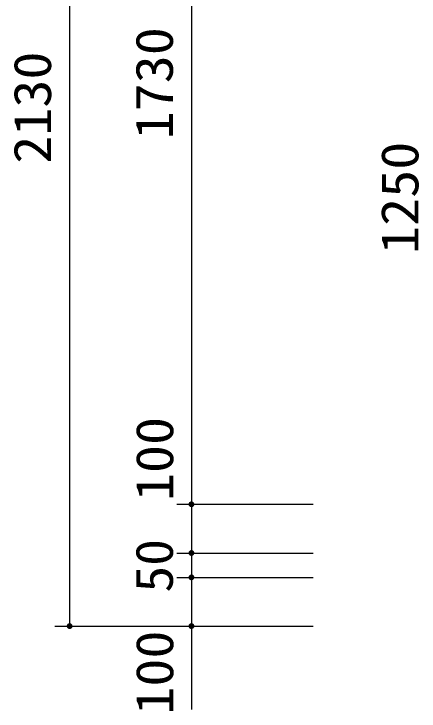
# Model space of a CAD drawing. Units: millimetres, scale not verified. Extents: x -8910 to 8910, y -6308 to 6308.
# Drawn here: x -601 to 230, y -3478 to -2047 of the extents above; entities that cross this region are included whole.
import ezdxf
from ezdxf.enums import TextEntityAlignment as Align

# ---------------------------------------------------------------- set-up
doc = ezdxf.new("R2010")
doc.units = ezdxf.units.MM
doc.header["$LTSCALE"] = 30
doc.layers.add('0-6_製作', color=5, linetype='Continuous', lineweight=25)
doc.styles.add('ＭＳ ゴシック', font='')
doc.styles.get('ＭＳ ゴシック').set_extended_font_data('MS Gothic')

msp = doc.modelspace()

# ---------------------------------------------------------------- linework, layer by layer
at = {"layer": '0-6_製作', "color": 2}
for p, q in [((-487.18, -1173.53), (-487.18, -3303.73)), ((-237.18, -1323.53), (-237.18, -3053.73)), ((-267.18, -3053.73), (12.37, -3053.73)), ((-237.18, -3053.73), (-237.18, -3153.73)), ((-267.18, -3153.73), (12.37, -3153.73)), ((-237.18, -3153.73), (-237.18, -3203.73)), ((-267.18, -3203.73), (12.37, -3203.73)), ((-237.18, -3203.73), (-237.18, -3303.73)), ((-517.18, -3303.73), (-237.18, -3303.73)), ((-267.18, -3303.73), (12.37, -3303.73)), ((-237.18, -3303.73), (-237.18, -3475.22))]:
    msp.add_line(p, q, dxfattribs=at)
at = {"layer": '0-6_製作'}
for points in [[(-243.17, -3053.36), (-237.18, -3053.73), (-243.18, -3053.73)], [(-243.18, -3053.73), (-237.18, -3053.73), (-243.14, -3054.49)], [(-243.08, -3052.61), (-237.18, -3053.73), (-243.17, -3053.36)], [(-243.14, -3054.49), (-237.18, -3053.73), (-243, -3055.23)], [(-243.08, -3052.61), (-237.18, -3047.73), (-237.18, -3053.73)], [(-242.89, -3051.88), (-237.18, -3047.73), (-243.08, -3052.61)], [(-243, -3055.23), (-237.18, -3053.73), (-242.76, -3055.94)], [(-242.61, -3051.18), (-237.18, -3047.73), (-242.89, -3051.88)], [(-242.76, -3055.94), (-237.18, -3053.73), (-242.44, -3056.62)], [(-242.25, -3050.52), (-237.18, -3047.73), (-242.61, -3051.18)], [(-242.44, -3056.62), (-237.18, -3053.73), (-242.04, -3057.26)], [(-241.81, -3049.91), (-237.18, -3047.73), (-242.25, -3050.52)], [(-242.04, -3057.26), (-237.18, -3053.73), (-241.56, -3057.84)], [(-241.29, -3049.36), (-237.18, -3047.73), (-241.81, -3049.91)], [(-241.56, -3057.84), (-237.18, -3053.73), (-241.01, -3058.36)], [(-240.71, -3048.88), (-237.18, -3047.73), (-241.29, -3049.36)], [(-241.01, -3058.36), (-237.18, -3053.73), (-240.4, -3058.8)], [(-240.08, -3048.48), (-237.18, -3047.73), (-240.71, -3048.88)], [(-240.4, -3058.8), (-237.18, -3053.73), (-239.74, -3059.16)], [(-239.39, -3048.15), (-237.18, -3047.73), (-240.08, -3048.48)], [(-239.74, -3059.16), (-237.18, -3053.73), (-239.04, -3059.44)], [(-238.68, -3047.92), (-237.18, -3047.73), (-239.39, -3048.15)], [(-239.04, -3059.44), (-237.18, -3053.73), (-238.31, -3059.63)], [(-237.94, -3047.78), (-237.18, -3047.73), (-238.68, -3047.92)], [(-238.31, -3059.63), (-237.18, -3053.73), (-237.18, -3059.73)], [(-238.31, -3059.63), (-237.18, -3059.73), (-237.56, -3059.72)], [(-237.18, -3047.73), (-231.18, -3053.73), (-237.18, -3053.73)], [(-237.18, -3047.73), (-231.23, -3052.98), (-231.18, -3053.73)], [(-237.18, -3047.73), (-231.37, -3052.24), (-231.23, -3052.98)], [(-237.18, -3047.73), (-231.61, -3051.52), (-231.37, -3052.24)], [(-237.18, -3047.73), (-231.93, -3050.84), (-231.61, -3051.52)], [(-237.18, -3047.73), (-232.33, -3050.21), (-231.93, -3050.84)], [(-237.18, -3047.73), (-232.81, -3049.63), (-232.33, -3050.21)], [(-237.18, -3047.73), (-233.36, -3049.11), (-232.81, -3049.63)], [(-237.18, -3047.73), (-233.97, -3048.67), (-233.36, -3049.11)], [(-237.18, -3047.73), (-234.63, -3048.3), (-233.97, -3048.67)], [(-237.18, -3047.73), (-235.33, -3048.03), (-234.63, -3048.3)], [(-237.18, -3047.73), (-236.06, -3047.84), (-235.33, -3048.03)], [(-237.18, -3047.73), (-236.81, -3047.75), (-236.06, -3047.84)], [(-237.18, -3053.73), (-236.43, -3059.69), (-237.18, -3059.73)], [(-237.18, -3053.73), (-235.69, -3059.54), (-236.43, -3059.69)], [(-237.18, -3053.73), (-234.98, -3059.31), (-235.69, -3059.54)], [(-237.18, -3053.73), (-234.29, -3058.99), (-234.98, -3059.31)], [(-237.18, -3053.73), (-233.66, -3058.59), (-234.29, -3058.99)], [(-237.18, -3053.73), (-233.08, -3058.11), (-233.66, -3058.59)], [(-237.18, -3053.73), (-232.56, -3057.56), (-233.08, -3058.11)], [(-237.18, -3053.73), (-232.12, -3056.95), (-232.56, -3057.56)], [(-237.18, -3053.73), (-231.76, -3056.29), (-232.12, -3056.95)], [(-237.18, -3053.73), (-231.48, -3055.59), (-231.76, -3056.29)], [(-237.18, -3053.73), (-231.29, -3054.86), (-231.48, -3055.59)], [(-237.18, -3053.73), (-231.2, -3054.11), (-231.29, -3054.86)], [(-231.18, -3053.73), (-231.2, -3054.11), (-237.18, -3053.73)], [(-243.17, -3153.36), (-237.18, -3153.73), (-243.18, -3153.73)], [(-243.18, -3153.73), (-237.18, -3153.73), (-243.14, -3154.48)], [(-243.08, -3152.61), (-237.18, -3153.73), (-243.17, -3153.36)], [(-243.14, -3154.48), (-237.18, -3153.73), (-243, -3155.23)], [(-243.08, -3152.61), (-237.18, -3147.73), (-237.18, -3153.73)], [(-242.89, -3151.88), (-237.18, -3147.73), (-243.08, -3152.61)], [(-243, -3155.23), (-237.18, -3153.73), (-242.76, -3155.94)], [(-242.61, -3151.18), (-237.18, -3147.73), (-242.89, -3151.88)], [(-242.76, -3155.94), (-237.18, -3153.73), (-242.44, -3156.62)], [(-242.25, -3150.52), (-237.18, -3147.73), (-242.61, -3151.18)], [(-242.44, -3156.62), (-237.18, -3153.73), (-242.04, -3157.26)], [(-241.81, -3149.91), (-237.18, -3147.73), (-242.25, -3150.52)], [(-242.04, -3157.26), (-237.18, -3153.73), (-241.56, -3157.84)], [(-241.29, -3149.36), (-237.18, -3147.73), (-241.81, -3149.91)], [(-241.56, -3157.84), (-237.18, -3153.73), (-241.01, -3158.36)], [(-240.71, -3148.88), (-237.18, -3147.73), (-241.29, -3149.36)], [(-241.01, -3158.36), (-237.18, -3153.73), (-240.4, -3158.8)], [(-240.08, -3148.48), (-237.18, -3147.73), (-240.71, -3148.88)], [(-240.4, -3158.8), (-237.18, -3153.73), (-239.74, -3159.16)], [(-239.39, -3148.15), (-237.18, -3147.73), (-240.08, -3148.48)], [(-239.74, -3159.16), (-237.18, -3153.73), (-239.04, -3159.44)], [(-238.68, -3147.92), (-237.18, -3147.73), (-239.39, -3148.15)], [(-239.04, -3159.44), (-237.18, -3153.73), (-238.31, -3159.63)], [(-237.94, -3147.78), (-237.18, -3147.73), (-238.68, -3147.92)], [(-238.31, -3159.63), (-237.18, -3153.73), (-237.18, -3159.73)], [(-238.31, -3159.63), (-237.18, -3159.73), (-237.56, -3159.72)], [(-237.18, -3147.73), (-231.18, -3153.73), (-237.18, -3153.73)], [(-237.18, -3147.73), (-231.23, -3152.98), (-231.18, -3153.73)], [(-237.18, -3147.73), (-231.37, -3152.24), (-231.23, -3152.98)], [(-237.18, -3147.73), (-231.61, -3151.52), (-231.37, -3152.24)], [(-237.18, -3147.73), (-231.93, -3150.84), (-231.61, -3151.52)], [(-237.18, -3147.73), (-232.33, -3150.21), (-231.93, -3150.84)], [(-237.18, -3147.73), (-232.81, -3149.63), (-232.33, -3150.21)], [(-237.18, -3147.73), (-233.36, -3149.11), (-232.81, -3149.63)], [(-237.18, -3147.73), (-233.97, -3148.67), (-233.36, -3149.11)], [(-237.18, -3147.73), (-234.63, -3148.3), (-233.97, -3148.67)], [(-237.18, -3147.73), (-235.33, -3148.03), (-234.63, -3148.3)], [(-237.18, -3147.73), (-236.06, -3147.84), (-235.33, -3148.03)], [(-237.18, -3147.73), (-236.81, -3147.74), (-236.06, -3147.84)], [(-237.18, -3153.73), (-236.43, -3159.69), (-237.18, -3159.73)], [(-237.18, -3153.73), (-235.69, -3159.54), (-236.43, -3159.69)], [(-237.18, -3153.73), (-234.98, -3159.31), (-235.69, -3159.54)], [(-237.18, -3153.73), (-234.29, -3158.99), (-234.98, -3159.31)], [(-237.18, -3153.73), (-233.66, -3158.59), (-234.29, -3158.99)], [(-237.18, -3153.73), (-233.08, -3158.11), (-233.66, -3158.59)], [(-237.18, -3153.73), (-232.56, -3157.56), (-233.08, -3158.11)], [(-237.18, -3153.73), (-232.12, -3156.95), (-232.56, -3157.56)], [(-237.18, -3153.73), (-231.76, -3156.29), (-232.12, -3156.95)], [(-237.18, -3153.73), (-231.48, -3155.59), (-231.76, -3156.29)], [(-237.18, -3153.73), (-231.29, -3154.86), (-231.48, -3155.59)], [(-237.18, -3153.73), (-231.2, -3154.11), (-231.29, -3154.86)], [(-231.18, -3153.73), (-231.2, -3154.11), (-237.18, -3153.73)], [(-243.17, -3203.36), (-237.18, -3203.73), (-243.18, -3203.73)], [(-243.18, -3203.73), (-237.18, -3203.73), (-243.14, -3204.49)], [(-243.08, -3202.61), (-237.18, -3203.73), (-243.17, -3203.36)], [(-243.14, -3204.49), (-237.18, -3203.73), (-243, -3205.23)], [(-243.08, -3202.61), (-237.18, -3197.73), (-237.18, -3203.73)], [(-242.89, -3201.88), (-237.18, -3197.73), (-243.08, -3202.61)], [(-243, -3205.23), (-237.18, -3203.73), (-242.76, -3205.94)], [(-242.61, -3201.18), (-237.18, -3197.73), (-242.89, -3201.88)], [(-242.76, -3205.94), (-237.18, -3203.73), (-242.44, -3206.62)], [(-242.25, -3200.52), (-237.18, -3197.73), (-242.61, -3201.18)], [(-242.44, -3206.62), (-237.18, -3203.73), (-242.04, -3207.26)], [(-241.81, -3199.91), (-237.18, -3197.73), (-242.25, -3200.52)], [(-242.04, -3207.26), (-237.18, -3203.73), (-241.56, -3207.84)], [(-241.29, -3199.36), (-237.18, -3197.73), (-241.81, -3199.91)], [(-241.56, -3207.84), (-237.18, -3203.73), (-241.01, -3208.36)], [(-240.71, -3198.88), (-237.18, -3197.73), (-241.29, -3199.36)], [(-241.01, -3208.36), (-237.18, -3203.73), (-240.4, -3208.8)], [(-240.08, -3198.48), (-237.18, -3197.73), (-240.71, -3198.88)], [(-240.4, -3208.8), (-237.18, -3203.73), (-239.74, -3209.16)], [(-239.39, -3198.15), (-237.18, -3197.73), (-240.08, -3198.48)], [(-239.74, -3209.16), (-237.18, -3203.73), (-239.04, -3209.44)], [(-238.68, -3197.92), (-237.18, -3197.73), (-239.39, -3198.15)], [(-239.04, -3209.44), (-237.18, -3203.73), (-238.31, -3209.63)], [(-237.94, -3197.78), (-237.18, -3197.73), (-238.68, -3197.92)], [(-238.31, -3209.63), (-237.18, -3203.73), (-237.18, -3209.73)], [(-237.18, -3197.73), (-231.18, -3203.73), (-237.18, -3203.73)], [(-237.18, -3197.73), (-231.23, -3202.98), (-231.18, -3203.73)], [(-237.18, -3197.73), (-231.37, -3202.24), (-231.23, -3202.98)], [(-237.18, -3197.73), (-231.61, -3201.52), (-231.37, -3202.24)], [(-237.18, -3197.73), (-231.93, -3200.84), (-231.61, -3201.52)], [(-237.18, -3197.73), (-232.33, -3200.21), (-231.93, -3200.84)], [(-237.18, -3197.73), (-232.81, -3199.63), (-232.33, -3200.21)], [(-237.18, -3197.73), (-233.36, -3199.11), (-232.81, -3199.63)], [(-237.18, -3197.73), (-233.97, -3198.67), (-233.36, -3199.11)], [(-237.18, -3197.73), (-234.63, -3198.3), (-233.97, -3198.67)], [(-237.18, -3197.73), (-235.33, -3198.03), (-234.63, -3198.3)], [(-237.18, -3197.73), (-236.06, -3197.84), (-235.33, -3198.03)], [(-237.18, -3197.73), (-236.81, -3197.74), (-236.06, -3197.84)], [(-237.18, -3203.73), (-236.43, -3209.69), (-237.18, -3209.73)], [(-237.18, -3203.73), (-235.69, -3209.54), (-236.43, -3209.69)], [(-237.18, -3203.73), (-234.98, -3209.31), (-235.69, -3209.54)], [(-237.18, -3203.73), (-234.29, -3208.99), (-234.98, -3209.31)], [(-237.18, -3203.73), (-233.66, -3208.59), (-234.29, -3208.99)], [(-237.18, -3203.73), (-233.08, -3208.11), (-233.66, -3208.59)], [(-237.18, -3203.73), (-232.56, -3207.56), (-233.08, -3208.11)], [(-237.18, -3203.73), (-232.12, -3206.95), (-232.56, -3207.56)], [(-237.18, -3203.73), (-231.76, -3206.29), (-232.12, -3206.95)], [(-237.18, -3203.73), (-231.48, -3205.59), (-231.76, -3206.29)], [(-237.18, -3203.73), (-231.29, -3204.86), (-231.48, -3205.59)], [(-237.18, -3203.73), (-231.2, -3204.11), (-231.29, -3204.86)], [(-231.18, -3203.73), (-231.2, -3204.11), (-237.18, -3203.73)], [(-238.31, -3209.63), (-237.18, -3209.73), (-237.56, -3209.72)], [(-493.17, -3303.36), (-487.18, -3303.73), (-493.18, -3303.73)], [(-493.18, -3303.73), (-487.18, -3303.73), (-493.14, -3304.48)], [(-493.08, -3302.61), (-487.18, -3303.73), (-493.17, -3303.36)], [(-493.14, -3304.48), (-487.18, -3303.73), (-493, -3305.22)], [(-493.08, -3302.61), (-487.18, -3297.73), (-487.18, -3303.73)], [(-492.89, -3301.88), (-487.18, -3297.73), (-493.08, -3302.61)], [(-493, -3305.22), (-487.18, -3303.73), (-492.76, -3305.94)], [(-492.61, -3301.18), (-487.18, -3297.73), (-492.89, -3301.88)], [(-492.76, -3305.94), (-487.18, -3303.73), (-492.44, -3306.62)], [(-492.25, -3300.52), (-487.18, -3297.73), (-492.61, -3301.18)], [(-492.44, -3306.62), (-487.18, -3303.73), (-492.04, -3307.26)], [(-491.81, -3299.91), (-487.18, -3297.73), (-492.25, -3300.52)], [(-492.04, -3307.26), (-487.18, -3303.73), (-491.56, -3307.84)], [(-491.29, -3299.36), (-487.18, -3297.73), (-491.81, -3299.91)], [(-491.56, -3307.84), (-487.18, -3303.73), (-491.01, -3308.36)], [(-490.71, -3298.88), (-487.18, -3297.73), (-491.29, -3299.36)], [(-491.01, -3308.36), (-487.18, -3303.73), (-490.4, -3308.8)], [(-490.08, -3298.47), (-487.18, -3297.73), (-490.71, -3298.88)], [(-490.4, -3308.8), (-487.18, -3303.73), (-489.74, -3309.16)], [(-489.39, -3298.15), (-487.18, -3297.73), (-490.08, -3298.47)], [(-489.74, -3309.16), (-487.18, -3303.73), (-489.04, -3309.44)], [(-488.68, -3297.92), (-487.18, -3297.73), (-489.39, -3298.15)], [(-489.04, -3309.44), (-487.18, -3303.73), (-487.18, -3309.73)], [(-487.94, -3297.78), (-487.18, -3297.73), (-488.68, -3297.92)], [(-487.18, -3297.73), (-481.18, -3303.73), (-487.18, -3303.73)], [(-487.18, -3297.73), (-481.23, -3302.98), (-481.18, -3303.73)], [(-487.18, -3297.73), (-481.37, -3302.24), (-481.23, -3302.98)], [(-487.18, -3297.73), (-481.61, -3301.52), (-481.37, -3302.24)], [(-487.18, -3297.73), (-481.93, -3300.84), (-481.61, -3301.52)], [(-487.18, -3297.73), (-482.33, -3300.21), (-481.93, -3300.84)], [(-487.18, -3297.73), (-482.81, -3299.63), (-482.33, -3300.21)], [(-487.18, -3297.73), (-483.36, -3299.11), (-482.81, -3299.63)], [(-487.18, -3297.73), (-483.97, -3298.67), (-483.36, -3299.11)], [(-487.18, -3297.73), (-484.63, -3298.3), (-483.97, -3298.67)], [(-487.18, -3297.73), (-485.33, -3298.03), (-484.63, -3298.3)], [(-487.18, -3297.73), (-486.06, -3297.84), (-485.33, -3298.03)], [(-486.81, -3297.74), (-486.06, -3297.84), (-487.18, -3297.73)], [(-487.18, -3303.73), (-486.43, -3309.69), (-487.18, -3309.73)], [(-487.18, -3303.73), (-485.69, -3309.54), (-486.43, -3309.69)], [(-487.18, -3303.73), (-484.98, -3309.31), (-485.69, -3309.54)], [(-487.18, -3303.73), (-484.29, -3308.99), (-484.98, -3309.31)], [(-487.18, -3303.73), (-483.66, -3308.59), (-484.29, -3308.99)], [(-487.18, -3303.73), (-483.08, -3308.11), (-483.66, -3308.59)], [(-487.18, -3303.73), (-482.56, -3307.56), (-483.08, -3308.11)], [(-487.18, -3303.73), (-482.12, -3306.95), (-482.56, -3307.56)], [(-487.18, -3303.73), (-481.76, -3306.29), (-482.12, -3306.95)], [(-487.18, -3303.73), (-481.48, -3305.59), (-481.76, -3306.29)], [(-487.18, -3303.73), (-481.29, -3304.86), (-481.48, -3305.59)], [(-487.18, -3303.73), (-481.2, -3304.11), (-481.29, -3304.86)], [(-481.18, -3303.73), (-481.2, -3304.11), (-487.18, -3303.73)], [(-243.17, -3303.36), (-237.18, -3303.73), (-243.18, -3303.73)], [(-243.18, -3303.73), (-237.18, -3303.73), (-243.14, -3304.48)], [(-243.08, -3302.61), (-237.18, -3303.73), (-243.17, -3303.36)], [(-243.14, -3304.48), (-237.18, -3303.73), (-243, -3305.22)], [(-243.08, -3302.61), (-237.18, -3297.73), (-237.18, -3303.73)], [(-242.89, -3301.88), (-237.18, -3297.73), (-243.08, -3302.61)], [(-243, -3305.22), (-237.18, -3303.73), (-242.76, -3305.94)], [(-242.61, -3301.18), (-237.18, -3297.73), (-242.89, -3301.88)], [(-242.76, -3305.94), (-237.18, -3303.73), (-242.44, -3306.62)], [(-242.25, -3300.52), (-237.18, -3297.73), (-242.61, -3301.18)], [(-242.44, -3306.62), (-237.18, -3303.73), (-242.04, -3307.26)], [(-241.81, -3299.91), (-237.18, -3297.73), (-242.25, -3300.52)], [(-242.04, -3307.26), (-237.18, -3303.73), (-241.56, -3307.84)], [(-241.29, -3299.36), (-237.18, -3297.73), (-241.81, -3299.91)], [(-241.56, -3307.84), (-237.18, -3303.73), (-241.01, -3308.36)], [(-240.71, -3298.88), (-237.18, -3297.73), (-241.29, -3299.36)], [(-241.01, -3308.36), (-237.18, -3303.73), (-240.4, -3308.8)], [(-240.08, -3298.47), (-237.18, -3297.73), (-240.71, -3298.88)], [(-240.4, -3308.8), (-237.18, -3303.73), (-239.74, -3309.16)], [(-239.39, -3298.15), (-237.18, -3297.73), (-240.08, -3298.47)], [(-239.74, -3309.16), (-237.18, -3303.73), (-239.04, -3309.44)], [(-238.68, -3297.92), (-237.18, -3297.73), (-239.39, -3298.15)], [(-239.04, -3309.44), (-237.18, -3303.73), (-238.31, -3309.63)], [(-237.94, -3297.78), (-237.18, -3297.73), (-238.68, -3297.92)], [(-238.31, -3309.63), (-237.18, -3303.73), (-237.18, -3309.73)], [(-237.18, -3297.73), (-231.18, -3303.73), (-237.18, -3303.73)], [(-237.18, -3297.73), (-231.23, -3302.98), (-231.18, -3303.73)], [(-237.18, -3297.73), (-231.37, -3302.24), (-231.23, -3302.98)], [(-237.18, -3297.73), (-231.61, -3301.52), (-231.37, -3302.24)], [(-237.18, -3297.73), (-231.93, -3300.84), (-231.61, -3301.52)], [(-237.18, -3297.73), (-232.33, -3300.21), (-231.93, -3300.84)], [(-237.18, -3297.73), (-232.81, -3299.63), (-232.33, -3300.21)], [(-237.18, -3297.73), (-233.36, -3299.11), (-232.81, -3299.63)], [(-237.18, -3297.73), (-233.97, -3298.67), (-233.36, -3299.11)], [(-237.18, -3297.73), (-234.63, -3298.3), (-233.97, -3298.67)], [(-237.18, -3297.73), (-235.33, -3298.03), (-234.63, -3298.3)], [(-237.18, -3297.73), (-236.06, -3297.84), (-235.33, -3298.03)], [(-237.18, -3297.73), (-236.81, -3297.74), (-236.06, -3297.84)], [(-237.18, -3303.73), (-236.43, -3309.69), (-237.18, -3309.73)], [(-237.18, -3303.73), (-235.69, -3309.54), (-236.43, -3309.69)], [(-237.18, -3303.73), (-234.98, -3309.31), (-235.69, -3309.54)], [(-237.18, -3303.73), (-234.29, -3308.99), (-234.98, -3309.31)], [(-237.18, -3303.73), (-233.66, -3308.59), (-234.29, -3308.99)], [(-237.18, -3303.73), (-233.08, -3308.11), (-233.66, -3308.59)], [(-237.18, -3303.73), (-232.56, -3307.56), (-233.08, -3308.11)], [(-237.18, -3303.73), (-232.12, -3306.95), (-232.56, -3307.56)], [(-237.18, -3303.73), (-231.76, -3306.29), (-232.12, -3306.95)], [(-237.18, -3303.73), (-231.48, -3305.59), (-231.76, -3306.29)], [(-237.18, -3303.73), (-231.29, -3304.86), (-231.48, -3305.59)], [(-237.18, -3303.73), (-231.2, -3304.11), (-231.29, -3304.86)], [(-231.18, -3303.73), (-231.2, -3304.11), (-237.18, -3303.73)], [(-489.04, -3309.44), (-487.56, -3309.72), (-488.31, -3309.63)], [(-489.04, -3309.44), (-487.18, -3309.73), (-487.56, -3309.72)], [(-238.31, -3309.63), (-237.18, -3309.73), (-237.56, -3309.72)]]:
    msp.add_solid(points, dxfattribs=at)

# ---------------------------------------------------------------- texts
at = {"layer": '0-6_製作', "color": 4, "style": 'ＭＳ ゴシック'}
for s, width, p in [('1730', 1.1, (-252.18, -2304.88)), ('2130', 1.1, (-502.18, -2354.88)), ('1250', 1.1, (251.66, -2539.98)), ('100', 1.1, (-251.5, -3047.18)), ('50', 1.05, (-252.18, -3234.98)), ('100', 1.1, (-251.5, -3485.58))]:
    msp.add_text(s, height=76.98, rotation=90, dxfattribs=dict(at, width=width)).set_placement(p, align=Align.BOTTOM_LEFT)

doc.saveas('drawing.dxf')
